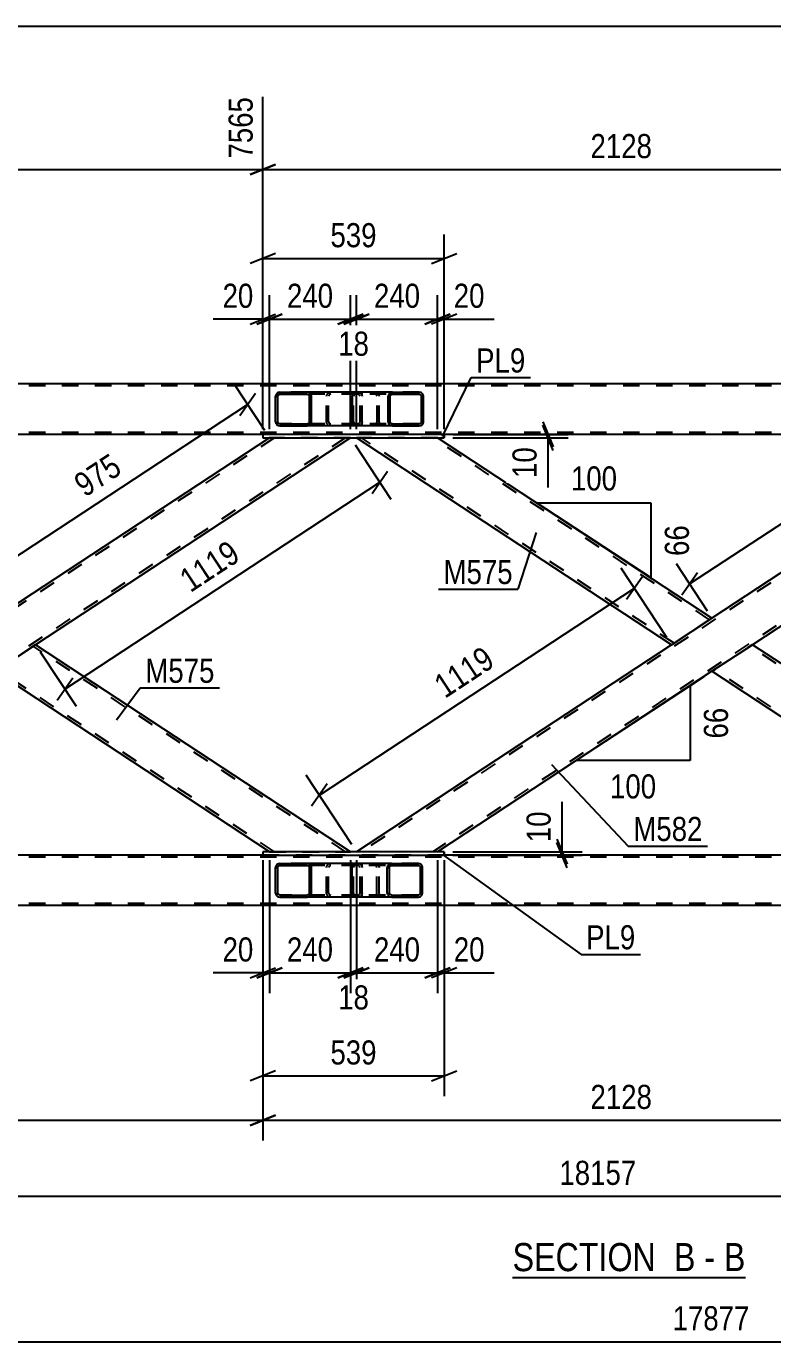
# Model space of a CAD drawing. Header units: millimetres. Extents: x -815 to 374, y -743 to 98.
# Drawn here: x -494 to -405.3, y -489.1 to -332.7 of the extents above; entities that cross this region are included whole.
import ezdxf

# ---------------------------------------------------------------- set-up
doc = ezdxf.new("R2010")
doc.units = ezdxf.units.MM
doc.linetypes.add('DXK_LINE_DOT2', pattern=[3.9198, 1.9599, -1.9599])
doc.styles.add('Arial Narrow', font='ARIALN.TTF', dxfattribs={"height": 0.2})

# ---------------------------------------------------------------- blocks, each defined once
blk = doc.blocks.new('Unknown-232933173-13 - 2504')
at = {"color": 6, "linetype": 'Continuous'}
blk.add_line((-436.23, -481.43), (-408.58, -481.43), dxfattribs=at)
at = {"color": 0, "linetype": 'Continuous'}
for points in [[(-418.12, -480.68), (-418.12, -477.18), (-436.23, -477.18), (-436.23, -480.68)], [(-414.51, -480.68), (-414.51, -477.18), (-417.07, -477.18), (-417.07, -480.68)], [(-412.19, -480.68), (-412.19, -477.18), (-413.46, -477.18), (-413.46, -480.68)], [(-408.58, -480.68), (-408.58, -477.18), (-411.14, -477.18), (-411.14, -480.68)]]:
    blk.add_wipeout(points, dxfattribs=at)
at = {"color": 7, "linetype": 'Continuous', "style": 'Arial Narrow'}
for s, p in [('SECTION ', (-436.23, -480.68)), ('B', (-417.07, -480.68)), ('B', (-411.14, -480.68)), ('-', (-413.46, -480.68))]:
    blk.add_text(s, height=3.34, dxfattribs=at).set_placement(p)
blk = doc.blocks.new('Part-232933173-3023 - 2504')
at = {"color": 7, "linetype": 'DXK_LINE_DOT2'}
for p, q in [((-379.37, -381.63), (-454.17, -430.83)), ((-372.17, -382.44), (-445.72, -430.83)), ((-372.17, -381.63), (-379.95, -381.63)), ((-412.55, -403.07), (-417.35, -406.23)), ((-407.74, -406.23), (-412.55, -409.39)), ((-445.14, -430.83), (-454.75, -430.83))]:
    blk.add_line(p, q, dxfattribs=at)
at = {"color": 2, "linetype": 'Continuous'}
for p, q in [((-379.95, -381.63), (-412.55, -403.07)), ((-372.17, -382.83), (-407.74, -406.23)), ((-372.17, -381.63), (-372.17, -382.83)), ((-417.35, -406.23), (-454.75, -430.83)), ((-412.55, -409.39), (-445.14, -430.83))]:
    blk.add_line(p, q, dxfattribs=at)
blk = doc.blocks.new('Part-232933173-2602 - 2504')
at = {"color": 7, "linetype": 'DXK_LINE_DOT2'}
for p, q in [((-95.8, -375.47), (-768.5, -375.47)), ((-95.8, -380.99), (-768.5, -380.99)), ((-444.34, -381.23), (-465.89, -381.23))]:
    blk.add_line(p, q, dxfattribs=at)
at = {"color": 2, "linetype": 'Continuous'}
for p, q in [((-95.8, -375.23), (-622.38, -375.23)), ((-465.89, -381.23), (-529.48, -381.23)), ((-380.75, -381.23), (-444.34, -381.23))]:
    blk.add_line(p, q, dxfattribs=at)
blk = doc.blocks.new('Part-232933173-2607 - 2504')
at = {"color": 2, "linetype": 'Continuous'}
for p, q in [((-465.89, -431.23), (-529.47, -431.23)), ((-380.75, -431.23), (-444.34, -431.23)), ((-95.8, -437.23), (-770.89, -437.23))]:
    blk.add_line(p, q, dxfattribs=at)
at = {"color": 7, "linetype": 'DXK_LINE_DOT2'}
for p, q in [((-444.34, -431.23), (-465.89, -431.23)), ((-95.8, -431.47), (-774.89, -431.47)), ((-95.8, -436.99), (-774.89, -436.99))]:
    blk.add_line(p, q, dxfattribs=at)
blk = doc.blocks.new('Part-232933173-2740 - 2504')
at = {"color": 2, "linetype": 'Continuous'}
for p, q in [((-465.89, -430.83), (-465.89, -431.23)), ((-444.34, -430.83), (-465.89, -430.83)), ((-465.89, -431.23), (-444.34, -431.23)), ((-444.34, -430.83), (-444.34, -431.23)), ((-444.34, -430.83), (-444.34, -430.83)), ((-444.34, -431.23), (-444.34, -431.23))]:
    blk.add_line(p, q, dxfattribs=at)
at = {"color": 7, "linetype": 'DXK_LINE_DOT2'}
for p, q in [((-465.89, -430.83), (-465.89, -431.23)), ((-444.34, -431.23), (-444.34, -430.83)), ((-444.34, -430.83), (-444.34, -430.83)), ((-444.34, -431.23), (-444.34, -431.23))]:
    blk.add_line(p, q, dxfattribs=at)
blk = doc.blocks.new('Part-232933173-2775 - 2504')
at = {"color": 2, "linetype": 'Continuous'}
for p, q in [((-465.89, -381.23), (-465.89, -381.63)), ((-444.34, -381.23), (-465.89, -381.23)), ((-444.34, -381.23), (-444.34, -381.63)), ((-444.34, -381.23), (-444.34, -381.23)), ((-465.89, -381.63), (-444.34, -381.63)), ((-444.34, -381.63), (-444.34, -381.63))]:
    blk.add_line(p, q, dxfattribs=at)
at = {"color": 7, "linetype": 'DXK_LINE_DOT2'}
for p, q in [((-465.89, -381.23), (-465.89, -381.63)), ((-444.34, -381.63), (-444.34, -381.23)), ((-444.34, -381.23), (-444.34, -381.23)), ((-444.34, -381.63), (-444.34, -381.63))]:
    blk.add_line(p, q, dxfattribs=at)
blk = doc.blocks.new('Part-232933173-2847 - 2504')
at = {"color": 2, "linetype": 'Continuous'}
for p, q in [((-417.35, -406.23), (-454.75, -381.63)), ((-412.55, -403.07), (-445.14, -381.63)), ((-417.35, -406.23), (-412.55, -403.07))]:
    blk.add_line(p, q, dxfattribs=at)
at = {"color": 7, "linetype": 'DXK_LINE_DOT2'}
for p, q in [((-445.14, -381.63), (-454.75, -381.63)), ((-417.06, -406.04), (-454.17, -381.63)), ((-412.84, -403.26), (-445.72, -381.63)), ((-412.84, -403.26), (-412.91, -403.3)), ((-412.86, -403.27), (-412.91, -403.3)), ((-412.91, -403.3), (-412.91, -403.3)), ((-413.13, -403.45), (-413.13, -403.45))]:
    blk.add_line(p, q, dxfattribs=at)
blk = doc.blocks.new('Part-232933173-2898 - 2504')
at = {"linetype": 'Continuous'}
h = blk.add_hatch(dxfattribs=at)
h.set_pattern_fill('', scale=0.7, style=0, pattern_type=0)
h.set_pattern_definition([(45, (-451.0706, -435.9295), (-1.57154, 1.57154), [])])
h.paths.add_polyline_path([(-451.11, -435.75), (-451.07, -435.93), (-450.96, -436.09), (-450.8, -436.19), (-450.61, -436.23), (-447.42, -436.23), (-447.23, -436.19), (-447.07, -436.09), (-446.96, -435.93), (-446.92, -435.75), (-446.92, -432.71), (-446.96, -432.52), (-447.07, -432.37), (-447.23, -432.26), (-447.42, -432.23), (-450.61, -432.23), (-450.8, -432.26), (-450.96, -432.37), (-451.07, -432.52), (-451.11, -432.71)])
h.paths.add_polyline_path([(-450.84, -432.61), (-450.78, -432.54), (-450.7, -432.48), (-450.61, -432.47), (-447.42, -432.47), (-447.33, -432.48), (-447.24, -432.54), (-447.19, -432.61), (-447.17, -432.71), (-447.17, -435.75), (-447.19, -435.84), (-447.24, -435.92), (-447.33, -435.97), (-447.42, -435.99), (-450.61, -435.99), (-450.7, -435.97), (-450.78, -435.92), (-450.84, -435.84), (-450.86, -435.75), (-450.86, -432.71)])
at = {"color": 2, "linetype": 'Continuous'}
for p, q in [((-455.26, -432.71), (-455.24, -432.52)), ((-455.26, -435.75), (-455.26, -432.71)), ((-455.24, -432.52), (-455.18, -432.37)), ((-455.18, -432.37), (-455.09, -432.26)), ((-455.09, -432.26), (-454.99, -432.23)), ((-450.61, -432.23), (-454.99, -432.23)), ((-451.07, -432.52), (-451.11, -432.71)), ((-451.11, -435.75), (-451.11, -432.71)), ((-450.86, -432.71), (-450.84, -432.61)), ((-450.86, -435.75), (-450.86, -432.71)), ((-450.84, -432.61), (-450.78, -432.54)), ((-450.61, -432.23), (-450.8, -432.26)), ((-450.78, -432.54), (-450.7, -432.48)), ((-450.7, -432.48), (-450.61, -432.47)), ((-450.61, -432.23), (-447.42, -432.23)), ((-450.61, -432.47), (-447.42, -432.47)), ((-447.23, -432.26), (-447.42, -432.23)), ((-447.42, -432.47), (-447.33, -432.48)), ((-447.33, -432.48), (-447.24, -432.54)), ((-447.24, -432.54), (-447.19, -432.61)), ((-447.19, -432.61), (-447.17, -432.71)), ((-447.17, -435.75), (-447.17, -432.71)), ((-446.92, -432.71), (-446.96, -432.52)), ((-446.92, -435.75), (-446.92, -432.71)), ((-455.24, -435.93), (-455.26, -435.75)), ((-455.18, -436.09), (-455.24, -435.93)), ((-455.09, -436.19), (-455.18, -436.09)), ((-451.11, -435.75), (-451.07, -435.93)), ((-450.84, -435.84), (-450.86, -435.75)), ((-450.78, -435.92), (-450.84, -435.84)), ((-450.7, -435.97), (-450.78, -435.92)), ((-450.61, -435.99), (-450.7, -435.97)), ((-450.61, -435.99), (-447.42, -435.99)), ((-447.33, -435.97), (-447.42, -435.99)), ((-447.24, -435.92), (-447.33, -435.97)), ((-447.19, -435.84), (-447.24, -435.92)), ((-447.17, -435.75), (-447.19, -435.84)), ((-446.96, -435.93), (-446.92, -435.75)), ((-454.99, -436.23), (-455.09, -436.19)), ((-450.61, -436.23), (-454.99, -436.23)), ((-450.8, -436.19), (-450.61, -436.23)), ((-450.61, -436.23), (-447.42, -436.23)), ((-447.42, -436.23), (-447.23, -436.19))]:
    blk.add_line(p, q, dxfattribs=at)
at = {"color": 7, "linetype": 'DXK_LINE_DOT2'}
for p, q in [((-455.11, -432.61), (-455.13, -432.71)), ((-455.13, -435.75), (-455.13, -432.71)), ((-455.09, -432.54), (-455.11, -432.61)), ((-455.04, -432.48), (-455.09, -432.54)), ((-454.99, -432.47), (-455.04, -432.48)), ((-447.42, -432.47), (-454.99, -432.47)), ((-454.08, -432.47), (-454.08, -432.23)), ((-452.59, -432.23), (-452.39, -432.26)), ((-452.49, -432.48), (-452.59, -432.47)), ((-452.41, -432.54), (-452.49, -432.48)), ((-452.35, -432.61), (-452.41, -432.54)), ((-452.34, -432.71), (-452.35, -432.61)), ((-452.34, -435.75), (-452.34, -432.71)), ((-452.12, -432.52), (-452.08, -432.71)), ((-452.08, -435.75), (-452.08, -432.71)), ((-447.42, -432.23), (-450.61, -432.23)), ((-455.13, -435.75), (-455.11, -435.84)), ((-455.11, -435.84), (-455.09, -435.92)), ((-455.09, -435.92), (-455.04, -435.97)), ((-455.04, -435.97), (-454.99, -435.99)), ((-447.42, -435.99), (-454.99, -435.99)), ((-454.08, -436.23), (-454.08, -435.99)), ((-452.59, -435.99), (-452.49, -435.97)), ((-452.49, -435.97), (-452.41, -435.92)), ((-452.41, -435.92), (-452.35, -435.84)), ((-452.35, -435.84), (-452.34, -435.75)), ((-452.08, -435.75), (-452.12, -435.93)), ((-452.39, -436.19), (-452.59, -436.23)), ((-447.42, -436.23), (-450.61, -436.23))]:
    blk.add_line(p, q, dxfattribs=at)
for centre, start, end in [((-452.57, -432.72), 23.8494, 68.8059), ((-452.57, -435.73), 291.1941, 336.1506)]:
    blk.add_arc(centre, 0.492, start, end, dxfattribs=at)
at = {"color": 2, "linetype": 'Continuous'}
for centre, start, end in [((-450.62, -432.72), 111.1941, 156.1506), ((-447.41, -432.72), 23.8494, 68.8059), ((-450.62, -435.73), 203.8494, 248.8059), ((-447.41, -435.73), 291.1941, 336.1506)]:
    blk.add_arc(centre, 0.492, start, end, dxfattribs=at)
blk = doc.blocks.new('Part-232933173-2904 - 2504')
at = {"linetype": 'Continuous'}
h = blk.add_hatch(dxfattribs=at)
h.set_pattern_fill('', scale=0.7, style=0, pattern_type=0)
h.set_pattern_definition([(45, (-464.3264, -435.9295), (-1.57154, 1.57154), [])])
h.paths.add_polyline_path([(-464.37, -435.75), (-464.33, -435.93), (-464.22, -436.09), (-464.05, -436.19), (-463.85, -436.23), (-460.62, -436.23), (-460.42, -436.19), (-460.26, -436.09), (-460.15, -435.93), (-460.11, -435.75), (-460.11, -432.71), (-460.15, -432.52), (-460.26, -432.37), (-460.42, -432.26), (-460.62, -432.23), (-463.85, -432.23), (-464.05, -432.26), (-464.22, -432.37), (-464.33, -432.52), (-464.37, -432.71)])
h.paths.add_polyline_path([(-464.09, -432.61), (-464.04, -432.54), (-463.95, -432.48), (-463.85, -432.47), (-460.62, -432.47), (-460.52, -432.48), (-460.44, -432.54), (-460.38, -432.61), (-460.36, -432.71), (-460.36, -435.75), (-460.38, -435.84), (-460.44, -435.92), (-460.52, -435.97), (-460.62, -435.99), (-463.85, -435.99), (-463.95, -435.97), (-464.04, -435.92), (-464.09, -435.84), (-464.11, -435.75), (-464.11, -432.71)])
at = {"color": 2, "linetype": 'Continuous'}
for p, q in [((-464.33, -432.52), (-464.37, -432.71)), ((-464.37, -435.75), (-464.37, -432.71)), ((-464.11, -432.71), (-464.09, -432.61)), ((-464.11, -435.75), (-464.11, -432.71)), ((-464.09, -432.61), (-464.04, -432.54)), ((-463.85, -432.23), (-464.05, -432.26)), ((-464.04, -432.54), (-463.95, -432.48)), ((-463.95, -432.48), (-463.85, -432.47)), ((-463.85, -432.23), (-460.62, -432.23)), ((-463.85, -432.47), (-460.62, -432.47)), ((-454.99, -432.23), (-460.62, -432.23)), ((-460.42, -432.26), (-460.62, -432.23)), ((-460.62, -432.47), (-460.52, -432.48)), ((-460.52, -432.48), (-460.44, -432.54)), ((-460.44, -432.54), (-460.38, -432.61)), ((-460.38, -432.61), (-460.36, -432.71)), ((-460.36, -435.75), (-460.36, -432.71)), ((-460.11, -432.71), (-460.15, -432.52)), ((-460.11, -435.75), (-460.11, -432.71)), ((-464.37, -435.75), (-464.33, -435.93)), ((-464.09, -435.84), (-464.11, -435.75)), ((-464.04, -435.92), (-464.09, -435.84)), ((-463.95, -435.97), (-464.04, -435.92)), ((-463.85, -435.99), (-463.95, -435.97)), ((-463.85, -435.99), (-460.62, -435.99)), ((-460.52, -435.97), (-460.62, -435.99)), ((-460.44, -435.92), (-460.52, -435.97)), ((-460.38, -435.84), (-460.44, -435.92)), ((-460.36, -435.75), (-460.38, -435.84)), ((-460.15, -435.93), (-460.11, -435.75)), ((-464.05, -436.19), (-463.85, -436.23)), ((-463.85, -436.23), (-460.62, -436.23)), ((-460.62, -436.23), (-460.42, -436.19)), ((-454.99, -436.23), (-460.62, -436.23))]:
    blk.add_line(p, q, dxfattribs=at)
at = {"color": 7, "linetype": 'DXK_LINE_DOT2'}
for p, q in [((-460.62, -432.23), (-463.85, -432.23)), ((-454.59, -432.47), (-463.85, -432.47)), ((-458.33, -432.71), (-458.3, -432.52)), ((-458.33, -435.75), (-458.33, -432.71)), ((-458.06, -432.61), (-458.08, -432.71)), ((-458.08, -435.75), (-458.08, -432.71)), ((-458, -432.54), (-458.06, -432.61)), ((-458.02, -432.26), (-457.82, -432.23)), ((-458, -432.54), (-457.98, -432.52)), ((-457.98, -432.52), (-457.92, -432.48)), ((-457.92, -432.48), (-457.82, -432.47)), ((-454.59, -432.23), (-454.99, -432.23)), ((-454.59, -432.23), (-454.39, -432.26)), ((-454.49, -432.48), (-454.59, -432.47)), ((-454.41, -432.54), (-454.49, -432.48)), ((-454.35, -432.61), (-454.41, -432.54)), ((-454.33, -432.71), (-454.35, -432.61)), ((-454.33, -435.75), (-454.33, -432.71)), ((-454.12, -432.52), (-454.08, -432.71)), ((-454.08, -435.75), (-454.08, -432.71)), ((-454.59, -435.99), (-463.85, -435.99)), ((-458.3, -435.93), (-458.33, -435.75)), ((-458.08, -435.75), (-458.06, -435.84)), ((-458.06, -435.84), (-458, -435.92)), ((-458, -435.92), (-457.98, -435.93)), ((-457.98, -435.93), (-457.92, -435.97)), ((-457.92, -435.97), (-457.82, -435.99)), ((-454.59, -435.99), (-454.49, -435.97)), ((-454.49, -435.97), (-454.41, -435.92)), ((-454.41, -435.92), (-454.35, -435.84)), ((-454.35, -435.84), (-454.33, -435.75)), ((-454.08, -435.75), (-454.12, -435.93)), ((-460.62, -436.23), (-463.85, -436.23)), ((-457.82, -436.23), (-458.02, -436.19)), ((-454.59, -436.23), (-454.99, -436.23)), ((-454.39, -436.19), (-454.59, -436.23))]:
    blk.add_line(p, q, dxfattribs=at)
at = {"color": 2, "linetype": 'Continuous'}
for centre, start, end in [((-463.87, -432.73), 110.7583, 155.68), ((-460.6, -432.73), 24.32, 69.2417), ((-463.87, -435.73), 204.32, 249.2417), ((-460.6, -435.73), 290.7583, 335.68)]:
    blk.add_arc(centre, 0.496, start, end, dxfattribs=at)
at = {"color": 7, "linetype": 'DXK_LINE_DOT2'}
for centre, start, end in [((-457.84, -432.73), 110.7583, 155.68), ((-454.57, -432.73), 24.32, 69.2417), ((-457.84, -435.73), 204.32, 249.2417), ((-454.57, -435.73), 290.7583, 335.68)]:
    blk.add_arc(centre, 0.496, start, end, dxfattribs=at)
blk = doc.blocks.new('Part-232933173-2911 - 2504')
at = {"linetype": 'Continuous'}
h = blk.add_hatch(dxfattribs=at)
h.set_pattern_fill('', scale=0.7, style=0, pattern_type=0)
h.set_pattern_definition([(45, (-450.9677, -379.9305), (-1.57154, 1.57154), [])])
h.paths.add_polyline_path([(-451.01, -379.75), (-450.97, -379.93), (-450.86, -380.09), (-450.7, -380.19), (-450.5, -380.23), (-447.31, -380.23), (-447.12, -380.19), (-446.96, -380.09), (-446.85, -379.93), (-446.81, -379.75), (-446.81, -376.71), (-446.85, -376.52), (-446.96, -376.37), (-447.12, -376.26), (-447.31, -376.23), (-450.5, -376.23), (-450.7, -376.26), (-450.86, -376.37), (-450.97, -376.52), (-451.01, -376.71)])
h.paths.add_polyline_path([(-450.74, -376.62), (-450.68, -376.54), (-450.6, -376.49), (-450.5, -376.47), (-447.31, -376.47), (-447.22, -376.49), (-447.14, -376.54), (-447.08, -376.62), (-447.06, -376.71), (-447.06, -379.75), (-447.08, -379.84), (-447.14, -379.92), (-447.22, -379.97), (-447.31, -379.99), (-450.5, -379.99), (-450.6, -379.97), (-450.68, -379.92), (-450.74, -379.84), (-450.75, -379.75), (-450.75, -376.71)])
at = {"color": 2, "linetype": 'Continuous'}
for p, q in [((-455.24, -376.71), (-455.22, -376.52)), ((-455.24, -379.75), (-455.24, -376.71)), ((-455.22, -376.52), (-455.17, -376.37)), ((-455.17, -376.37), (-455.08, -376.26)), ((-455.08, -376.26), (-454.98, -376.23)), ((-450.5, -376.23), (-454.98, -376.23)), ((-450.97, -376.52), (-451.01, -376.71)), ((-451.01, -379.75), (-451.01, -376.71)), ((-450.75, -376.71), (-450.74, -376.62)), ((-450.75, -379.75), (-450.75, -376.71)), ((-450.74, -376.62), (-450.68, -376.54)), ((-450.5, -376.23), (-450.7, -376.26)), ((-450.68, -376.54), (-450.6, -376.49)), ((-450.6, -376.49), (-450.5, -376.47)), ((-450.5, -376.23), (-447.31, -376.23)), ((-450.5, -376.47), (-447.31, -376.47)), ((-447.12, -376.26), (-447.31, -376.23)), ((-447.31, -376.47), (-447.22, -376.49)), ((-447.22, -376.49), (-447.14, -376.54)), ((-447.14, -376.54), (-447.08, -376.62)), ((-447.08, -376.62), (-447.06, -376.71)), ((-447.06, -379.75), (-447.06, -376.71)), ((-446.81, -376.71), (-446.85, -376.52)), ((-446.81, -379.75), (-446.81, -376.71)), ((-455.22, -379.93), (-455.24, -379.75)), ((-451.01, -379.75), (-450.97, -379.93)), ((-450.74, -379.84), (-450.75, -379.75)), ((-450.68, -379.92), (-450.74, -379.84)), ((-447.08, -379.84), (-447.14, -379.92)), ((-447.06, -379.75), (-447.08, -379.84)), ((-446.85, -379.93), (-446.81, -379.75)), ((-455.17, -380.09), (-455.22, -379.93)), ((-455.08, -380.19), (-455.17, -380.09)), ((-454.98, -380.23), (-455.08, -380.19)), ((-450.5, -380.23), (-454.98, -380.23)), ((-450.7, -380.19), (-450.5, -380.23)), ((-450.6, -379.97), (-450.68, -379.92)), ((-450.5, -379.99), (-450.6, -379.97)), ((-450.5, -379.99), (-447.31, -379.99)), ((-450.5, -380.23), (-447.31, -380.23)), ((-447.22, -379.97), (-447.31, -379.99)), ((-447.31, -380.23), (-447.12, -380.19)), ((-447.14, -379.92), (-447.22, -379.97))]:
    blk.add_line(p, q, dxfattribs=at)
at = {"color": 7, "linetype": 'DXK_LINE_DOT2'}
for p, q in [((-455.1, -376.62), (-455.11, -376.71)), ((-455.11, -379.75), (-455.11, -376.71)), ((-455.07, -376.54), (-455.1, -376.62)), ((-455.03, -376.49), (-455.07, -376.54)), ((-454.98, -376.47), (-455.03, -376.49)), ((-447.31, -376.47), (-454.98, -376.47)), ((-454.08, -376.47), (-454.08, -376.23)), ((-452.57, -376.23), (-452.38, -376.26)), ((-452.47, -376.49), (-452.57, -376.47)), ((-452.39, -376.54), (-452.47, -376.49)), ((-452.34, -376.62), (-452.39, -376.54)), ((-452.32, -376.71), (-452.34, -376.62)), ((-452.32, -379.75), (-452.32, -376.71)), ((-452.1, -376.52), (-452.06, -376.71)), ((-452.06, -379.75), (-452.06, -376.71)), ((-447.31, -376.23), (-450.5, -376.23)), ((-455.11, -379.75), (-455.1, -379.84)), ((-455.1, -379.84), (-455.07, -379.92)), ((-452.39, -379.92), (-452.34, -379.84)), ((-452.34, -379.84), (-452.32, -379.75)), ((-452.06, -379.75), (-452.1, -379.93)), ((-455.07, -379.92), (-455.03, -379.97)), ((-455.03, -379.97), (-454.98, -379.99)), ((-447.31, -379.99), (-454.98, -379.99)), ((-454.08, -380.23), (-454.08, -379.99)), ((-452.57, -379.99), (-452.47, -379.97)), ((-452.38, -380.19), (-452.57, -380.23)), ((-452.47, -379.97), (-452.39, -379.92)), ((-447.31, -380.23), (-450.5, -380.23))]:
    blk.add_line(p, q, dxfattribs=at)
for centre, start, end in [((-452.55, -376.72), 23.8951, 68.8487), ((-452.55, -379.73), 291.1513, 336.1049)]:
    blk.add_arc(centre, 0.492, start, end, dxfattribs=at)
at = {"color": 2, "linetype": 'Continuous'}
for centre, start, end in [((-450.52, -376.72), 111.1513, 156.1049), ((-447.3, -376.72), 23.8951, 68.8487), ((-450.52, -379.73), 203.8951, 248.8487), ((-447.3, -379.73), 291.1513, 336.1049)]:
    blk.add_arc(centre, 0.492, start, end, dxfattribs=at)
blk = doc.blocks.new('Part-232933173-2916 - 2504')
at = {"linetype": 'Continuous'}
h = blk.add_hatch(dxfattribs=at)
h.set_pattern_fill('', scale=0.7, style=0, pattern_type=0)
h.set_pattern_definition([(45, (-464.3267, -379.9305), (-1.57154, 1.57154), [])])
h.paths.add_polyline_path([(-464.37, -379.75), (-464.33, -379.93), (-464.22, -380.09), (-464.05, -380.19), (-463.85, -380.23), (-460.62, -380.23), (-460.42, -380.19), (-460.26, -380.09), (-460.15, -379.93), (-460.11, -379.75), (-460.11, -376.71), (-460.15, -376.52), (-460.26, -376.37), (-460.42, -376.26), (-460.62, -376.23), (-463.85, -376.23), (-464.05, -376.26), (-464.22, -376.37), (-464.33, -376.52), (-464.37, -376.71)])
h.paths.add_polyline_path([(-464.09, -376.62), (-464.04, -376.54), (-463.95, -376.49), (-463.85, -376.47), (-460.62, -376.47), (-460.52, -376.49), (-460.44, -376.54), (-460.38, -376.62), (-460.36, -376.71), (-460.36, -379.75), (-460.38, -379.84), (-460.44, -379.92), (-460.52, -379.97), (-460.62, -379.99), (-463.85, -379.99), (-463.95, -379.97), (-464.04, -379.92), (-464.09, -379.84), (-464.11, -379.75), (-464.11, -376.71)])
at = {"color": 2, "linetype": 'Continuous'}
for p, q in [((-464.33, -376.52), (-464.37, -376.71)), ((-464.37, -379.75), (-464.37, -376.71)), ((-464.11, -376.71), (-464.09, -376.62)), ((-464.11, -379.75), (-464.11, -376.71)), ((-464.09, -376.62), (-464.04, -376.54)), ((-463.85, -376.23), (-464.05, -376.26)), ((-464.04, -376.54), (-463.95, -376.49)), ((-463.95, -376.49), (-463.85, -376.47)), ((-463.85, -376.23), (-460.62, -376.23)), ((-463.85, -376.47), (-460.62, -376.47)), ((-454.98, -376.23), (-460.62, -376.23)), ((-460.42, -376.26), (-460.62, -376.23)), ((-460.62, -376.47), (-460.52, -376.49)), ((-460.52, -376.49), (-460.44, -376.54)), ((-460.44, -376.54), (-460.38, -376.62)), ((-460.38, -376.62), (-460.36, -376.71)), ((-460.36, -379.75), (-460.36, -376.71)), ((-460.11, -376.71), (-460.15, -376.52)), ((-460.11, -379.75), (-460.11, -376.71)), ((-464.37, -379.75), (-464.33, -379.93)), ((-464.09, -379.84), (-464.11, -379.75)), ((-464.04, -379.92), (-464.09, -379.84)), ((-460.38, -379.84), (-460.44, -379.92)), ((-460.36, -379.75), (-460.38, -379.84)), ((-460.15, -379.93), (-460.11, -379.75)), ((-464.05, -380.19), (-463.85, -380.23)), ((-463.95, -379.97), (-464.04, -379.92)), ((-463.85, -379.99), (-463.95, -379.97)), ((-463.85, -379.99), (-460.62, -379.99)), ((-463.85, -380.23), (-460.62, -380.23)), ((-460.52, -379.97), (-460.62, -379.99)), ((-460.62, -380.23), (-460.42, -380.19)), ((-454.98, -380.23), (-460.62, -380.23)), ((-460.44, -379.92), (-460.52, -379.97))]:
    blk.add_line(p, q, dxfattribs=at)
at = {"color": 7, "linetype": 'DXK_LINE_DOT2'}
for p, q in [((-460.62, -376.23), (-463.85, -376.23)), ((-454.59, -376.47), (-463.85, -376.47)), ((-458.33, -376.71), (-458.3, -376.52)), ((-458.33, -379.75), (-458.33, -376.71)), ((-458.06, -376.62), (-458.08, -376.71)), ((-458.08, -379.75), (-458.08, -376.71)), ((-458, -376.54), (-458.06, -376.62)), ((-458.02, -376.26), (-457.82, -376.23)), ((-457.92, -376.49), (-458, -376.54)), ((-457.82, -376.47), (-457.92, -376.49)), ((-454.59, -376.23), (-454.98, -376.23)), ((-454.59, -376.23), (-454.39, -376.26)), ((-454.49, -376.49), (-454.59, -376.47)), ((-454.41, -376.54), (-454.49, -376.49)), ((-454.35, -376.62), (-454.41, -376.54)), ((-454.33, -376.71), (-454.35, -376.62)), ((-454.33, -379.75), (-454.33, -376.71)), ((-454.12, -376.52), (-454.08, -376.71)), ((-454.08, -379.75), (-454.08, -376.71)), ((-458.3, -379.93), (-458.33, -379.75)), ((-458.08, -379.75), (-458.06, -379.84)), ((-458.06, -379.84), (-458, -379.92)), ((-454.41, -379.92), (-454.35, -379.84)), ((-454.35, -379.84), (-454.33, -379.75)), ((-454.08, -379.75), (-454.12, -379.93)), ((-454.59, -379.99), (-463.85, -379.99)), ((-460.62, -380.23), (-463.85, -380.23)), ((-457.82, -380.23), (-458.02, -380.19)), ((-458, -379.92), (-457.98, -379.93)), ((-457.98, -379.93), (-457.92, -379.97)), ((-457.92, -379.97), (-457.82, -379.99)), ((-454.59, -380.23), (-454.98, -380.23)), ((-454.59, -379.99), (-454.49, -379.97)), ((-454.39, -380.19), (-454.59, -380.23)), ((-454.49, -379.97), (-454.41, -379.92))]:
    blk.add_line(p, q, dxfattribs=at)
at = {"color": 2, "linetype": 'Continuous'}
for centre, start, end in [((-463.87, -376.73), 110.7583, 155.68), ((-460.6, -376.73), 24.32, 69.2417), ((-463.87, -379.73), 204.32, 249.2417), ((-460.6, -379.73), 290.7583, 335.68)]:
    blk.add_arc(centre, 0.496, start, end, dxfattribs=at)
at = {"color": 7, "linetype": 'DXK_LINE_DOT2'}
for centre, start, end in [((-457.84, -376.73), 110.7583, 155.68), ((-454.57, -376.73), 24.32, 69.2417), ((-457.84, -379.73), 204.32, 249.2417), ((-454.57, -379.73), 290.7583, 335.68)]:
    blk.add_arc(centre, 0.496, start, end, dxfattribs=at)
blk = doc.blocks.new('Part-232933173-2998 - 2504')
at = {"color": 2, "linetype": 'Continuous'}
for p, q in [((-497.68, -409.39), (-492.88, -406.23)), ((-455.48, -430.83), (-492.88, -406.23)), ((-465.09, -430.83), (-497.68, -409.39))]:
    blk.add_line(p, q, dxfattribs=at)
at = {"color": 7, "linetype": 'DXK_LINE_DOT2'}
for p, q in [((-492.92, -406.26), (-493.46, -406.61)), ((-456.06, -430.83), (-493.17, -406.42)), ((-493.46, -406.61), (-493.46, -406.61)), ((-497.39, -409.2), (-497.37, -409.18)), ((-464.51, -430.83), (-497.39, -409.2)), ((-497.1, -409), (-497.1, -409)), ((-465.09, -430.83), (-455.48, -430.83))]:
    blk.add_line(p, q, dxfattribs=at)
blk = doc.blocks.new('Part-232933173-3013 - 2504')
at = {"color": 7, "linetype": 'DXK_LINE_DOT2'}
for p, q in [((-464.5, -381.63), (-539.3, -430.83)), ((-456.06, -381.63), (-530.86, -430.83)), ((-455.48, -381.63), (-465.09, -381.63)), ((-497.68, -403.07), (-502.48, -406.23)), ((-492.88, -406.23), (-497.68, -409.39)), ((-530.27, -430.83), (-539.88, -430.83))]:
    blk.add_line(p, q, dxfattribs=at)
at = {"color": 2, "linetype": 'Continuous'}
for p, q in [((-465.09, -381.63), (-497.68, -403.07)), ((-455.48, -381.63), (-492.88, -406.23)), ((-502.48, -406.23), (-539.88, -430.83)), ((-497.68, -409.39), (-530.27, -430.83))]:
    blk.add_line(p, q, dxfattribs=at)
blk = doc.blocks.new('Part-232933173-3018 - 2504')
at = {"color": 2, "linetype": 'Continuous'}
for p, q in [((-412.55, -409.39), (-407.74, -406.23)), ((-372.17, -429.63), (-407.74, -406.23)), ((-379.95, -430.83), (-412.55, -409.39)), ((-372.17, -429.63), (-372.17, -430.83))]:
    blk.add_line(p, q, dxfattribs=at)
at = {"color": 7, "linetype": 'DXK_LINE_DOT2'}
for p, q in [((-407.79, -406.26), (-408.32, -406.61)), ((-372.17, -430.01), (-408.03, -406.42)), ((-408.32, -406.61), (-408.32, -406.61)), ((-412.26, -409.2), (-412.23, -409.18)), ((-379.37, -430.83), (-412.26, -409.2)), ((-411.96, -409), (-411.96, -409)), ((-372.17, -430.83), (-379.95, -430.83))]:
    blk.add_line(p, q, dxfattribs=at)
blk = doc.blocks.new('StraightDimension-232933173-14729 - 2504')
at = {"color": 7, "linetype": 'Continuous'}
for p, q in [((-465.09, -380.63), (-465.09, -364.69)), ((-455.48, -380.63), (-455.48, -364.69)), ((-466.59, -368.14), (-463.59, -366.94)), ((-453.98, -366.94), (-456.98, -368.14)), ((-465.09, -367.54), (-455.48, -367.54))]:
    blk.add_line(p, q, dxfattribs=at)
at = {"color": 0}
blk.add_wipeout([(-456.94, -366.79), (-456.94, -362.59), (-463.62, -362.59), (-463.62, -366.79)], dxfattribs=at)
at = {"color": 3, "style": 'Arial Narrow'}
blk.add_text('240', height=2.863, dxfattribs=at).set_placement((-463.02, -366.19))
blk = doc.blocks.new('StraightDimension-232933173-3244 - 2504')
at = {"color": 7, "linetype": 'Continuous'}
for p, q in [((-432.63, -379.73), (-431.43, -382.73)), ((-443.34, -381.23), (-429.63, -381.23)), ((-431.43, -383.13), (-432.63, -380.13)), ((-432.03, -381.63), (-432.03, -381.23)), ((-443.34, -381.63), (-429.63, -381.63))]:
    blk.add_line(p, q, dxfattribs=at)
at = {"color": 0}
blk.add_wipeout([(-432.78, -382.15), (-436.98, -382.15), (-436.98, -387.01), (-432.78, -387.01)], dxfattribs=at)
at = {"color": 7, "linetype": 'Continuous'}
blk.add_line((-432.03, -381.63), (-432.03, -387.53), dxfattribs=at)
blk.add_line((-432.03, -381.63), (-432.03, -387.53), dxfattribs=at)
at = {"color": 3, "style": 'Arial Narrow'}
blk.add_text('10', height=2.863, rotation=90.0002, dxfattribs=at).set_placement((-433.38, -386.41))
blk = doc.blocks.new('StraightDimension-232933173-24974 - 2504')
at = {"color": 7, "linetype": 'Continuous'}
for p, q in [((-380.5, -380.79), (-384.19, -375.19)), ((-383.54, -378.9), (-381.7, -376.25)), ((-415.21, -399.01), (-382.62, -377.57)), ((-413.1, -402.23), (-416.78, -396.63)), ((-414.29, -397.69), (-416.14, -400.34))]:
    blk.add_line(p, q, dxfattribs=at)
at = {"color": 0}
blk.add_wipeout([(-396.54, -385.83), (-398.85, -382.32), (-404.43, -385.99), (-402.12, -389.5)], dxfattribs=at)
at = {"color": 3, "style": 'Arial Narrow'}
blk.add_text('975', height=2.863, rotation=33.3347, dxfattribs=at).set_placement((-401.95, -388.67))
blk = doc.blocks.new('StraightDimension-232933173-25118 - 2504')
at = {"color": 7, "linetype": 'Continuous'}
for p, q in [((-551.02, -380.23), (-551.02, -341.13)), ((-465.89, -380.23), (-465.89, -341.13)), ((-549.52, -349.15), (-552.52, -350.35)), ((-551.02, -349.75), (-465.89, -349.75)), ((-467.39, -350.35), (-464.39, -349.15))]:
    blk.add_line(p, q, dxfattribs=at)
at = {"color": 0, "linetype": 'Continuous'}
blk.add_wipeout([(-466.49, -340.53), (-470.69, -340.53), (-470.69, -349.05), (-466.49, -349.05)], dxfattribs=at)
at = {"color": 0}
blk.add_wipeout([(-504.2, -349), (-504.2, -344.8), (-512.71, -344.8), (-512.71, -349)], dxfattribs=at)
at = {"color": 3, "linetype": 'Continuous', "style": 'Arial Narrow'}
blk.add_text('7565', height=2.863, rotation=90.0002, dxfattribs=at).set_placement((-467.09, -348.45))
at = {"color": 3, "style": 'Arial Narrow'}
blk.add_text('2128', height=2.863, dxfattribs=at).set_placement((-512.11, -348.4))
blk = doc.blocks.new('AngleDimension-232933173-3770 - 2504')
at = {"color": 7, "linetype": 'Continuous'}
for p, q in [((-415.15, -411.1), (-428.69, -420)), ((-413.53, -410.03), (-415.15, -411.1)), ((-415.15, -411.1), (-415.15, -420)), ((-415.15, -420), (-428.69, -420))]:
    blk.add_line(p, q, dxfattribs=at)
at = {"color": 0}
for points in [[(-410.05, -413.13), (-414.25, -413.13), (-414.25, -417.98), (-410.05, -417.98)], [(-418.58, -425.1), (-418.58, -420.9), (-425.26, -420.9), (-425.26, -425.1)]]:
    blk.add_wipeout(points, dxfattribs=at)
at = {"color": 3, "style": 'Arial Narrow'}
blk.add_text('66', height=2.863, rotation=90.0002, dxfattribs=at).set_placement((-410.65, -417.38))
blk.add_text('100', height=2.863, dxfattribs=at).set_placement((-424.66, -424.5))
blk = doc.blocks.new('StraightDimension-232933173-4668 - 2504')
at = {"color": 7, "linetype": 'Continuous'}
for p, q in [((-465.89, -431.83), (-465.89, -459.87)), ((-444.34, -431.83), (-444.34, -459.87)), ((-464.39, -456.87), (-467.39, -458.07)), ((-465.89, -457.47), (-444.34, -457.47)), ((-445.84, -458.07), (-442.84, -456.87))]:
    blk.add_line(p, q, dxfattribs=at)
at = {"color": 0}
blk.add_wipeout([(-451.77, -456.72), (-451.77, -452.52), (-458.46, -452.52), (-458.46, -456.72)], dxfattribs=at)
at = {"color": 3, "style": 'Arial Narrow'}
blk.add_text('539', height=2.863, dxfattribs=at).set_placement((-457.86, -456.12))
blk = doc.blocks.new('StraightDimension-232933173-3826 - 2504')
at = {"color": 7, "linetype": 'Continuous'}
blk.add_line((-775.69, -471.78), (-76.52, -471.78), dxfattribs=at)
at = {"color": 0}
blk.add_wipeout([(-420.93, -471.03), (-420.93, -466.83), (-431.27, -466.83), (-431.27, -471.03)], dxfattribs=at)
at = {"color": 3, "style": 'Arial Narrow'}
blk.add_text('18157', height=2.863, dxfattribs=at).set_placement((-430.67, -470.43))
blk = doc.blocks.new('StraightDimension-232933173-3443 - 2504')
at = {"color": 7, "linetype": 'Continuous'}
for p, q in [((-430.96, -429.33), (-429.76, -432.33)), ((-429.76, -432.73), (-430.96, -429.73)), ((-443.34, -430.83), (-427.96, -430.83)), ((-443.34, -431.23), (-427.96, -431.23)), ((-430.36, -431.23), (-430.36, -430.83))]:
    blk.add_line(p, q, dxfattribs=at)
at = {"color": 0}
blk.add_wipeout([(-431.11, -425.44), (-435.31, -425.44), (-435.31, -430.3), (-431.11, -430.3)], dxfattribs=at)
at = {"color": 7, "linetype": 'Continuous'}
blk.add_line((-430.36, -430.83), (-430.36, -424.92), dxfattribs=at)
blk.add_line((-430.36, -430.83), (-430.36, -424.92), dxfattribs=at)
at = {"color": 3, "style": 'Arial Narrow'}
blk.add_text('10', height=2.863, rotation=90.0002, dxfattribs=at).set_placement((-431.71, -429.7))
blk = doc.blocks.new('StraightDimension-232933173-24454 - 2504')
at = {"color": 7, "linetype": 'Continuous'}
for p, q in [((-445.14, -431.83), (-445.14, -447.63)), ((-444.34, -431.83), (-444.34, -447.63)), ((-446.64, -445.83), (-443.64, -444.63)), ((-442.84, -444.63), (-445.84, -445.83)), ((-445.14, -445.23), (-444.34, -445.23))]:
    blk.add_line(p, q, dxfattribs=at)
at = {"color": 0}
blk.add_wipeout([(-438.96, -444.48), (-438.96, -440.28), (-443.81, -440.28), (-443.81, -444.48)], dxfattribs=at)
at = {"color": 7, "linetype": 'Continuous'}
blk.add_line((-444.34, -445.23), (-438.43, -445.23), dxfattribs=at)
blk.add_line((-444.34, -445.23), (-438.43, -445.23), dxfattribs=at)
at = {"color": 3, "style": 'Arial Narrow'}
blk.add_text('20', height=2.863, dxfattribs=at).set_placement((-443.21, -443.88))
blk = doc.blocks.new('StraightDimension-232933173-24458 - 2504')
at = {"color": 7, "linetype": 'Continuous'}
for p, q in [((-465.89, -432.23), (-465.89, -447.63)), ((-465.09, -431.83), (-465.09, -447.63)), ((-467.39, -445.83), (-464.39, -444.63)), ((-463.59, -444.63), (-466.59, -445.83)), ((-465.89, -445.23), (-465.09, -445.23))]:
    blk.add_line(p, q, dxfattribs=at)
at = {"color": 0}
blk.add_wipeout([(-466.41, -444.48), (-466.41, -440.28), (-471.27, -440.28), (-471.27, -444.48)], dxfattribs=at)
at = {"color": 7, "linetype": 'Continuous'}
blk.add_line((-465.89, -445.23), (-471.79, -445.23), dxfattribs=at)
blk.add_line((-465.89, -445.23), (-471.79, -445.23), dxfattribs=at)
at = {"color": 3, "style": 'Arial Narrow'}
blk.add_text('20', height=2.863, dxfattribs=at).set_placement((-470.67, -443.88))
blk = doc.blocks.new('StraightDimension-232933173-14727 - 2504')
at = {"color": 7, "linetype": 'Continuous'}
for p, q in [((-454.75, -380.63), (-454.75, -364.69)), ((-445.14, -380.63), (-445.14, -364.69)), ((-456.25, -368.14), (-453.25, -366.94)), ((-443.64, -366.94), (-446.64, -368.14)), ((-454.75, -367.54), (-445.14, -367.54))]:
    blk.add_line(p, q, dxfattribs=at)
at = {"color": 0}
blk.add_wipeout([(-446.6, -366.79), (-446.6, -362.59), (-453.29, -362.59), (-453.29, -366.79)], dxfattribs=at)
at = {"color": 3, "style": 'Arial Narrow'}
blk.add_text('240', height=2.863, dxfattribs=at).set_placement((-452.69, -366.19))
blk = doc.blocks.new('StraightDimension-232933173-24984 - 2504')
at = {"color": 7, "linetype": 'Continuous'}
for p, q in [((-417.9, -405.39), (-423.34, -397.12)), ((-422.7, -400.83), (-420.85, -398.18)), ((-459.17, -424.1), (-421.77, -399.5)), ((-455.3, -429.99), (-460.74, -421.72)), ((-458.25, -422.77), (-460.1, -425.43))]:
    blk.add_line(p, q, dxfattribs=at)
at = {"color": 0}
blk.add_wipeout([(-437.33, -408.84), (-439.64, -405.33), (-446.75, -410), (-444.44, -413.51)], dxfattribs=at)
at = {"color": 3, "style": 'Arial Narrow'}
blk.add_text('1119', height=2.863, rotation=33.3347, dxfattribs=at).set_placement((-444.27, -412.68))
blk = doc.blocks.new('StraightDimension-232933173-3273 - 2504')
at = {"color": 7, "linetype": 'Continuous'}
blk.add_line((-627.58, -332.73), (-372.17, -332.73), dxfattribs=at)
blk = doc.blocks.new('StraightDimension-232933173-26499 - 2504')
at = {"color": 7, "linetype": 'Continuous'}
for p, q in [((-551.02, -432.23), (-551.02, -465.15)), ((-465.89, -432.23), (-465.89, -465.15)), ((-549.52, -462.15), (-552.52, -463.35)), ((-467.39, -463.35), (-464.39, -462.15)), ((-551.02, -462.75), (-465.89, -462.75))]:
    blk.add_line(p, q, dxfattribs=at)
at = {"color": 0}
blk.add_wipeout([(-504.2, -462), (-504.2, -457.8), (-512.71, -457.8), (-512.71, -462)], dxfattribs=at)
at = {"color": 3, "style": 'Arial Narrow'}
blk.add_text('2128', height=2.863, dxfattribs=at).set_placement((-512.11, -461.4))
blk = doc.blocks.new('StraightDimension-232933173-4451 - 2504')
at = {"color": 7, "linetype": 'Continuous'}
for p, q in [((-465.89, -380.63), (-465.89, -357.49)), ((-444.34, -380.63), (-444.34, -357.49)), ((-464.39, -359.74), (-467.39, -360.94)), ((-465.89, -360.34), (-444.34, -360.34)), ((-445.84, -360.94), (-442.84, -359.74))]:
    blk.add_line(p, q, dxfattribs=at)
at = {"color": 0}
blk.add_wipeout([(-451.77, -359.59), (-451.77, -355.39), (-458.46, -355.39), (-458.46, -359.59)], dxfattribs=at)
at = {"color": 3, "style": 'Arial Narrow'}
blk.add_text('539', height=2.863, dxfattribs=at).set_placement((-457.86, -358.99))
blk = doc.blocks.new('StraightDimension-232933173-26498 - 2504')
at = {"color": 7, "linetype": 'Continuous'}
for p, q in [((-465.89, -432.23), (-465.89, -465.15)), ((-380.75, -432.23), (-380.75, -465.15)), ((-464.39, -462.15), (-467.39, -463.35)), ((-382.25, -463.35), (-379.25, -462.15)), ((-465.89, -462.75), (-380.75, -462.75))]:
    blk.add_line(p, q, dxfattribs=at)
at = {"color": 0}
blk.add_wipeout([(-419.06, -462), (-419.06, -457.8), (-427.58, -457.8), (-427.58, -462)], dxfattribs=at)
at = {"color": 3, "style": 'Arial Narrow'}
blk.add_text('2128', height=2.863, dxfattribs=at).set_placement((-426.98, -461.4))
blk = doc.blocks.new('StraightDimension-232933173-14726 - 2504')
at = {"color": 7, "linetype": 'Continuous'}
for p, q in [((-445.14, -380.63), (-445.14, -364.69)), ((-444.34, -380.63), (-444.34, -364.69)), ((-446.64, -368.14), (-443.64, -366.94)), ((-442.84, -366.94), (-445.84, -368.14)), ((-445.14, -367.54), (-444.34, -367.54))]:
    blk.add_line(p, q, dxfattribs=at)
at = {"color": 0}
blk.add_wipeout([(-438.96, -366.79), (-438.96, -362.59), (-443.82, -362.59), (-443.82, -366.79)], dxfattribs=at)
at = {"color": 7, "linetype": 'Continuous'}
blk.add_line((-444.34, -367.54), (-438.43, -367.54), dxfattribs=at)
blk.add_line((-444.34, -367.54), (-438.43, -367.54), dxfattribs=at)
at = {"color": 3, "style": 'Arial Narrow'}
blk.add_text('20', height=2.863, dxfattribs=at).set_placement((-443.22, -366.19))
blk = doc.blocks.new('StraightDimension-232933173-14728 - 2504')
at = {"color": 7, "linetype": 'Continuous'}
for p, q in [((-455.48, -380.63), (-455.48, -365.14)), ((-454.75, -380.63), (-454.75, -365.14)), ((-456.98, -368.14), (-453.98, -366.94)), ((-453.25, -366.94), (-456.25, -368.14)), ((-455.48, -367.54), (-454.75, -367.54))]:
    blk.add_line(p, q, dxfattribs=at)
at = {"color": 0}
blk.add_wipeout([(-452.69, -372.49), (-452.69, -368.29), (-457.54, -368.29), (-457.54, -372.49)], dxfattribs=at)
at = {"color": 3, "style": 'Arial Narrow'}
blk.add_text('18', height=2.863, dxfattribs=at).set_placement((-456.94, -371.89))
blk = doc.blocks.new('StraightDimension-232933173-14730 - 2504')
at = {"color": 7, "linetype": 'Continuous'}
for p, q in [((-465.89, -380.23), (-465.89, -364.69)), ((-465.09, -380.63), (-465.09, -364.69)), ((-467.39, -368.14), (-464.39, -366.94)), ((-463.59, -366.94), (-466.59, -368.14)), ((-465.89, -367.54), (-465.09, -367.54))]:
    blk.add_line(p, q, dxfattribs=at)
at = {"color": 0}
blk.add_wipeout([(-466.41, -366.79), (-466.41, -362.59), (-471.27, -362.59), (-471.27, -366.79)], dxfattribs=at)
at = {"color": 7, "linetype": 'Continuous'}
blk.add_line((-465.89, -367.54), (-471.79, -367.54), dxfattribs=at)
blk.add_line((-465.89, -367.54), (-471.79, -367.54), dxfattribs=at)
at = {"color": 3, "style": 'Arial Narrow'}
blk.add_text('20', height=2.863, dxfattribs=at).set_placement((-470.67, -366.19))
blk = doc.blocks.new('AngleDimension-232933173-21306 - 2504')
at = {"color": 7, "linetype": 'Continuous'}
for p, q in [((-423.79, -395.67), (-433.33, -389.4)), ((-419.79, -389.4), (-433.33, -389.4)), ((-419.79, -398.3), (-433.33, -389.4)), ((-419.79, -398.3), (-419.79, -389.4))]:
    blk.add_line(p, q, dxfattribs=at)
at = {"color": 0}
for points in [[(-423.22, -388.5), (-423.22, -384.3), (-429.9, -384.3), (-429.9, -388.5)], [(-414.69, -391.42), (-418.89, -391.42), (-418.89, -396.28), (-414.69, -396.28)]]:
    blk.add_wipeout(points, dxfattribs=at)
at = {"color": 3, "style": 'Arial Narrow'}
blk.add_text('100', height=2.863, dxfattribs=at).set_placement((-429.3, -387.9))
blk.add_text('66', height=2.863, rotation=90.0002, dxfattribs=at).set_placement((-415.29, -395.68))
blk = doc.blocks.new('StraightDimension-232933173-24455 - 2504')
at = {"color": 7, "linetype": 'Continuous'}
for p, q in [((-454.75, -431.83), (-454.75, -447.63)), ((-445.14, -431.83), (-445.14, -447.63)), ((-456.25, -445.83), (-453.25, -444.63)), ((-454.75, -445.23), (-445.14, -445.23)), ((-443.64, -444.63), (-446.64, -445.83))]:
    blk.add_line(p, q, dxfattribs=at)
at = {"color": 0}
blk.add_wipeout([(-446.6, -444.48), (-446.6, -440.28), (-453.29, -440.28), (-453.29, -444.48)], dxfattribs=at)
at = {"color": 3, "style": 'Arial Narrow'}
blk.add_text('240', height=2.863, dxfattribs=at).set_placement((-452.69, -443.88))
blk = doc.blocks.new('StraightDimension-232933173-24456 - 2504')
at = {"color": 7, "linetype": 'Continuous'}
for p, q in [((-455.48, -431.83), (-455.48, -448.08)), ((-454.75, -431.83), (-454.75, -448.08)), ((-456.98, -445.83), (-453.98, -444.63)), ((-453.25, -444.63), (-456.25, -445.83)), ((-455.48, -445.23), (-454.75, -445.23))]:
    blk.add_line(p, q, dxfattribs=at)
at = {"color": 0}
blk.add_wipeout([(-452.69, -450.18), (-452.69, -445.98), (-457.54, -445.98), (-457.54, -450.18)], dxfattribs=at)
at = {"color": 3, "style": 'Arial Narrow'}
blk.add_text('18', height=2.863, dxfattribs=at).set_placement((-456.94, -449.58))
blk = doc.blocks.new('StraightDimension-232933173-24457 - 2504')
at = {"color": 7, "linetype": 'Continuous'}
for p, q in [((-465.09, -431.83), (-465.09, -447.63)), ((-455.48, -431.83), (-455.48, -447.63)), ((-466.59, -445.83), (-463.59, -444.63)), ((-465.09, -445.23), (-455.48, -445.23)), ((-453.98, -444.63), (-456.98, -445.83))]:
    blk.add_line(p, q, dxfattribs=at)
at = {"color": 0}
blk.add_wipeout([(-456.94, -444.48), (-456.94, -440.28), (-463.63, -440.28), (-463.63, -444.48)], dxfattribs=at)
at = {"color": 3, "style": 'Arial Narrow'}
blk.add_text('240', height=2.863, dxfattribs=at).set_placement((-463.03, -443.88))
blk = doc.blocks.new('StraightDimension-232933173-24935 - 2504')
at = {"color": 7, "linetype": 'Continuous'}
for p, q in [((-465.64, -380.79), (-469.25, -375.29)), ((-468.61, -379), (-466.76, -376.35)), ((-500.28, -399.11), (-467.69, -377.67)), ((-498.23, -402.23), (-501.85, -396.73)), ((-499.36, -397.79), (-501.21, -400.44))]:
    blk.add_line(p, q, dxfattribs=at)
at = {"color": 0}
blk.add_wipeout([(-481.6, -385.93), (-483.91, -382.42), (-489.5, -386.09), (-487.19, -389.6)], dxfattribs=at)
at = {"color": 3, "style": 'Arial Narrow'}
blk.add_text('975', height=2.863, rotation=33.3347, dxfattribs=at).set_placement((-487.02, -388.77))
blk = doc.blocks.new('StraightDimension-232933173-24945 - 2504')
at = {"color": 7, "linetype": 'Continuous'}
for p, q in [((-454.93, -382.46), (-450.68, -388.93)), ((-452.92, -388.25), (-451.07, -385.6)), ((-489.39, -411.52), (-451.99, -386.92)), ((-492.33, -407.06), (-488.07, -413.53)), ((-488.47, -410.2), (-490.32, -412.85))]:
    blk.add_line(p, q, dxfattribs=at)
at = {"color": 0}
blk.add_wipeout([(-467.55, -396.26), (-469.86, -392.75), (-476.97, -397.43), (-474.66, -400.94)], dxfattribs=at)
at = {"color": 3, "style": 'Arial Narrow'}
blk.add_text('1119', height=2.863, rotation=33.3347, dxfattribs=at).set_placement((-474.49, -400.1))
blk = doc.blocks.new('StraightDimension-232933173-25117 - 2504')
at = {"color": 7, "linetype": 'Continuous'}
for p, q in [((-465.89, -380.23), (-465.89, -341.13)), ((-380.75, -380.23), (-380.75, -341.13)), ((-464.39, -349.15), (-467.39, -350.35)), ((-465.89, -349.75), (-380.75, -349.75)), ((-382.25, -350.35), (-379.25, -349.15))]:
    blk.add_line(p, q, dxfattribs=at)
at = {"color": 0, "linetype": 'Continuous'}
blk.add_wipeout([(-381.35, -340.53), (-385.55, -340.53), (-385.55, -349.05), (-381.35, -349.05)], dxfattribs=at)
at = {"color": 0}
blk.add_wipeout([(-419.06, -349), (-419.06, -344.8), (-427.58, -344.8), (-427.58, -349)], dxfattribs=at)
at = {"color": 3, "linetype": 'Continuous', "style": 'Arial Narrow'}
blk.add_text('9694', height=2.863, rotation=90.0002, dxfattribs=at).set_placement((-381.95, -348.45))
at = {"color": 3, "style": 'Arial Narrow'}
blk.add_text('2128', height=2.863, dxfattribs=at).set_placement((-426.98, -348.4))
blk = doc.blocks.new('StraightDimension-232933173-38321 - 8685')
at = {"color": 7, "linetype": 'Continuous'}
blk.add_line((-766.5, -489.06), (-58.82, -489.06), dxfattribs=at)
at = {"color": 0}
blk.add_wipeout([(-407.49, -488.31), (-407.49, -484.11), (-417.83, -484.11), (-417.83, -488.31)], dxfattribs=at)
at = {"color": 3, "style": 'Arial Narrow'}
blk.add_text('17877', height=2.863, dxfattribs=at).set_placement((-417.23, -487.71))
blk = doc.blocks.new('Mark-232933173-2736 - 2504')
at = {"color": 0}
blk.add_wipeout([(-421.65, -442.43), (-421.65, -439.43), (-427.5, -439.43), (-427.5, -442.43)], dxfattribs=at)
blk.add_wipeout([(-421.65, -442.43), (-421.65, -439.43), (-427.5, -439.43), (-427.5, -442.43)], dxfattribs=at)
at = {"color": 30, "linetype": 'Continuous'}
for p, q in [((-444.57, -431.15), (-428.1, -443.03)), ((-428.1, -443.03), (-421.05, -443.03))]:
    blk.add_line(p, q, dxfattribs=at)
at = {"color": 3, "style": 'Arial Narrow'}
blk.add_text('PL9', height=2.863, dxfattribs=at).set_placement((-427.5, -442.43))
blk = doc.blocks.new('Mark-232933173-2771 - 2504')
at = {"color": 0}
blk.add_wipeout([(-434.71, -373.88), (-434.71, -370.88), (-440.56, -370.88), (-440.56, -373.88)], dxfattribs=at)
blk.add_wipeout([(-434.71, -373.88), (-434.71, -370.88), (-440.56, -370.88), (-440.56, -373.88)], dxfattribs=at)
at = {"color": 30, "linetype": 'Continuous'}
for p, q in [((-444.54, -381.47), (-441.16, -374.48)), ((-441.16, -374.48), (-434.11, -374.48))]:
    blk.add_line(p, q, dxfattribs=at)
at = {"color": 3, "style": 'Arial Narrow'}
blk.add_text('PL9', height=2.863, dxfattribs=at).set_placement((-440.56, -373.88))
blk = doc.blocks.new('Mark-232933173-2843 - 2504')
at = {"color": 0}
blk.add_wipeout([(-436.21, -399.02), (-436.21, -396.02), (-444.43, -396.02), (-444.43, -399.02)], dxfattribs=at)
blk.add_wipeout([(-436.21, -399.02), (-436.21, -396.02), (-444.43, -396.02), (-444.43, -399.02)], dxfattribs=at)
at = {"color": 30, "linetype": 'Continuous'}
for p in [(-433.43, -392.89), (-445.03, -399.62)]:
    blk.add_line(p, (-435.61, -399.62), dxfattribs=at)
at = {"color": 3, "style": 'Arial Narrow'}
blk.add_text('M575', height=2.863, dxfattribs=at).set_placement((-444.43, -399.02))
blk = doc.blocks.new('Mark-232933173-2994 - 2504')
at = {"color": 0}
blk.add_wipeout([(-471.62, -410.76), (-471.62, -407.76), (-479.84, -407.76), (-479.84, -410.76)], dxfattribs=at)
blk.add_wipeout([(-471.62, -410.76), (-471.62, -407.76), (-479.84, -407.76), (-479.84, -410.76)], dxfattribs=at)
at = {"color": 30, "linetype": 'Continuous'}
for p, q in [((-483.27, -415.15), (-480.44, -411.36)), ((-480.44, -411.36), (-471.02, -411.36))]:
    blk.add_line(p, q, dxfattribs=at)
at = {"color": 3, "style": 'Arial Narrow'}
blk.add_text('M575', height=2.863, dxfattribs=at).set_placement((-479.84, -410.76))
blk = doc.blocks.new('Mark-232933173-3019 - 2504')
at = {"color": 0}
blk.add_wipeout([(-413.67, -429.56), (-413.67, -426.56), (-421.89, -426.56), (-421.89, -429.56)], dxfattribs=at)
blk.add_wipeout([(-413.67, -429.56), (-413.67, -426.56), (-421.89, -426.56), (-421.89, -429.56)], dxfattribs=at)
at = {"color": 30, "linetype": 'Continuous'}
for p, q in [((-431.59, -420.48), (-422.49, -430.16)), ((-422.49, -430.16), (-413.07, -430.16))]:
    blk.add_line(p, q, dxfattribs=at)
at = {"color": 3, "style": 'Arial Narrow'}
blk.add_text('M582', height=2.863, dxfattribs=at).set_placement((-421.89, -429.56))

msp = doc.modelspace()

# ---------------------------------------------------------------- block references
for name in ['Part-232933173-2602 - 2504', 'Part-232933173-2916 - 2504', 'Part-232933173-2911 - 2504', 'Part-232933173-2775 - 2504', 'Part-232933173-3013 - 2504', 'Part-232933173-3023 - 2504', 'Part-232933173-2847 - 2504', 'Part-232933173-2998 - 2504', 'Part-232933173-3018 - 2504', 'Part-232933173-2607 - 2504', 'Part-232933173-2740 - 2504', 'Part-232933173-2904 - 2504', 'Part-232933173-2898 - 2504', 'Unknown-232933173-13 - 2504', 'StraightDimension-232933173-38321 - 8685']:
    msp.add_blockref(name, (0, 0))

# ---------------------------------------------------------------- next in the draw order: block references
for name in ['StraightDimension-232933173-14729 - 2504', 'StraightDimension-232933173-24974 - 2504', 'StraightDimension-232933173-3244 - 2504', 'AngleDimension-232933173-3770 - 2504', 'StraightDimension-232933173-4668 - 2504']:
    msp.add_blockref(name, (0, 0))

# ---------------------------------------------------------------- next in the draw order: block references
for name in ['StraightDimension-232933173-25118 - 2504', 'StraightDimension-232933173-14727 - 2504', 'StraightDimension-232933173-3443 - 2504', 'StraightDimension-232933173-3826 - 2504']:
    msp.add_blockref(name, (0, 0))

# ---------------------------------------------------------------- next in the draw order: block references
for name in ['StraightDimension-232933173-3273 - 2504', 'StraightDimension-232933173-24984 - 2504', 'StraightDimension-232933173-24458 - 2504', 'StraightDimension-232933173-24454 - 2504']:
    msp.add_blockref(name, (0, 0))

# ---------------------------------------------------------------- next in the draw order: block references
for name in ['StraightDimension-232933173-4451 - 2504', 'AngleDimension-232933173-21306 - 2504', 'Mark-232933173-3019 - 2504', 'StraightDimension-232933173-26499 - 2504']:
    msp.add_blockref(name, (0, 0))

# ---------------------------------------------------------------- next in the draw order: block references
for name in ['StraightDimension-232933173-14730 - 2504', 'StraightDimension-232933173-14726 - 2504', 'StraightDimension-232933173-14728 - 2504', 'Mark-232933173-2843 - 2504', 'StraightDimension-232933173-26498 - 2504']:
    msp.add_blockref(name, (0, 0))

# ---------------------------------------------------------------- next in the draw order: block references
for name in ['StraightDimension-232933173-24935 - 2504', 'StraightDimension-232933173-24455 - 2504']:
    msp.add_blockref(name, (0, 0))

# ---------------------------------------------------------------- next in the draw order: block references
for name in ['StraightDimension-232933173-25117 - 2504', 'StraightDimension-232933173-24945 - 2504', 'Mark-232933173-2736 - 2504', 'StraightDimension-232933173-24456 - 2504']:
    msp.add_blockref(name, (0, 0))

# ---------------------------------------------------------------- next in the draw order: block references
for name in ['Mark-232933173-2771 - 2504', 'Mark-232933173-2994 - 2504', 'StraightDimension-232933173-24457 - 2504']:
    msp.add_blockref(name, (0, 0))

doc.saveas('drawing.dxf')
